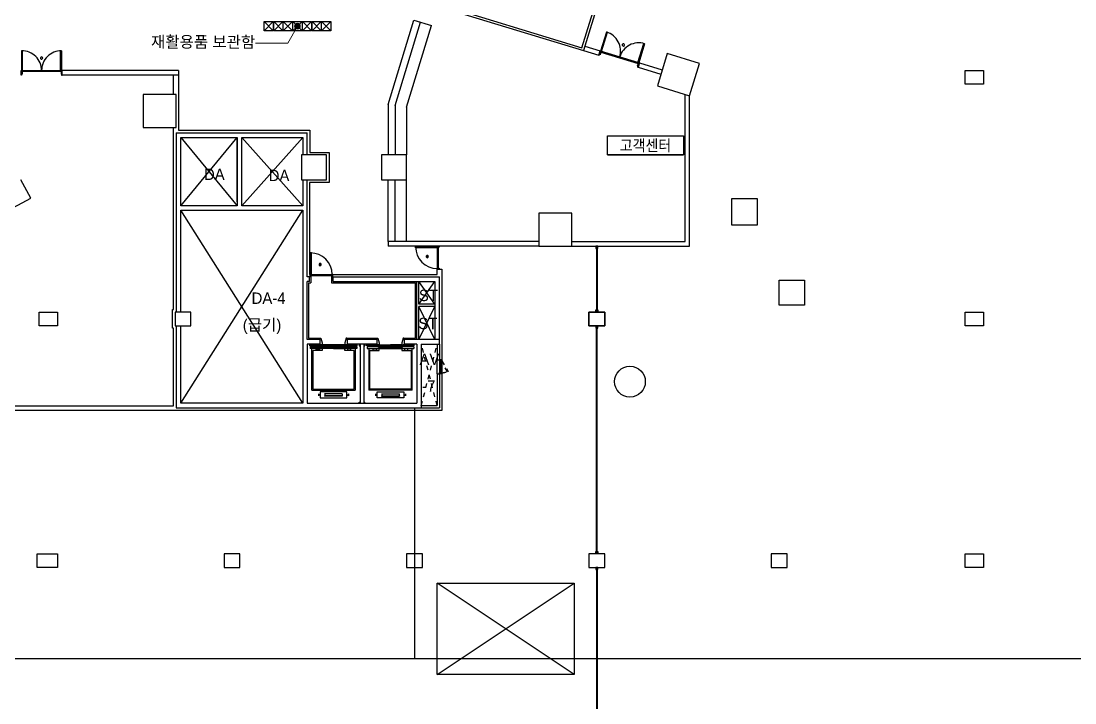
# Model space of a CAD drawing. Header units: millimetres. Extents: x -7718 to 421089, y 87466 to 341395.
# Drawn here: x 322653 to 368868, y 185759 to 215684 of the extents above; entities that cross this region are included whole.
import ezdxf
from ezdxf.enums import TextEntityAlignment as Align

# ---------------------------------------------------------------- set-up
doc = ezdxf.new("R2010")
doc.units = ezdxf.units.MM
doc.header["$LTSCALE"] = 200
doc.header["$MEASUREMENT"] = 0
doc.linetypes.add('HIDDEN', pattern=[2, 1, -1])
for name, color, linetype in [('e-plan', 9, 'CONTINUOUS'), ('e-room-box', 7, 'CONTINUOUS'), ('e-text', 6, 'CONTINUOUS')]:
    doc.layers.add(name, color=color, linetype=linetype)
doc.styles.add('kiahn', font='HY울릉도L.TTF')
doc.styles.add('돋움', font='Dotum.ttf')

msp = doc.modelspace()

# ---------------------------------------------------------------- hatches: boundary and pattern name
at = {"layer": 'e-plan', "lineweight": 0}
h = msp.add_hatch(color=256, dxfattribs=at)
edge = h.paths.add_edge_path()
edge.add_arc((334773, 215459), 125, 180, 540, ccw=False)
at = {"layer": 'e-plan'}
h = msp.add_hatch(color=256, dxfattribs=at)
h.dxf.hatch_style = 1
h.paths.add_polyline_path([(340441, 205302, 1), (340491, 205388, 1)])
h = msp.add_hatch(color=256, dxfattribs=at)
h.dxf.hatch_style = 1
h.paths.add_polyline_path([(335815, 205020, -1), (335728, 204970, -1)])

# ---------------------------------------------------------------- linework, layer by layer
for p, q in [((350279, 224072), (347317, 214385)), ((347249, 214510), (349237, 221013)), ((340143, 216578), (347317, 214385)), ((340746, 216498), (347249, 214510)), ((333713, 215659), (333313, 215259)), ((333313, 215659), (333713, 215259)), ((333313, 215259), (333313, 215659)), ((333313, 215659), (333713, 215659)), ((333713, 215659), (333713, 215259)), ((334133, 215659), (333733, 215259)), ((333733, 215659), (334133, 215259)), ((333733, 215259), (333733, 215659)), ((333733, 215659), (334133, 215659)), ((334133, 215659), (334133, 215259)), ((334553, 215659), (334153, 215259)), ((334153, 215659), (334553, 215259)), ((334153, 215259), (334153, 215659)), ((334153, 215659), (334553, 215659)), ((334553, 215659), (334553, 215259)), ((334973, 215659), (334573, 215259)), ((334573, 215659), (334973, 215259)), ((334573, 215259), (334573, 215659)), ((334573, 215659), (334973, 215659)), ((334973, 215659), (334973, 215259)), ((335393, 215659), (334993, 215259)), ((334993, 215659), (335393, 215259)), ((334993, 215259), (334993, 215659)), ((334993, 215659), (335393, 215659)), ((335393, 215659), (335393, 215259)), ((335813, 215659), (335413, 215259)), ((335413, 215659), (335813, 215259)), ((335413, 215259), (335413, 215659)), ((335413, 215659), (335813, 215659)), ((335813, 215659), (335813, 215259)), ((336233, 215659), (335833, 215259)), ((335833, 215659), (336233, 215259)), ((335833, 215259), (335833, 215659)), ((335833, 215659), (336233, 215659)), ((336233, 215659), (336233, 215259)), ((338753, 212029), (339880, 215717)), ((339053, 211984), (340167, 215630)), ((339553, 211909), (340645, 215484)), ((339880, 215717), (340645, 215484)), ((333713, 215259), (333313, 215259)), ((334133, 215259), (333733, 215259)), ((334553, 215259), (334153, 215259)), ((334973, 215259), (334573, 215259)), ((335393, 215259), (334993, 215259)), ((335813, 215259), (335413, 215259)), ((336233, 215259), (335833, 215259)), ((348324, 215201), (348069, 214364)), ((348107, 214353), (348363, 215189)), ((348363, 215189), (348324, 215201)), ((347375, 214576), (348045, 214372)), ((349704, 213864), (349960, 214701)), ((349998, 214689), (349742, 213853)), ((349960, 214701), (349998, 214689)), ((322678, 214384), (322678, 213509)), ((322718, 214384), (322678, 214384)), ((322718, 213509), (322718, 214384)), ((324388, 213509), (324388, 214384)), ((324388, 214384), (324428, 214384)), ((324428, 214384), (324428, 213509)), ((347317, 214385), (347986, 214180)), ((347317, 214385), (347986, 214180)), ((348045, 214372), (347986, 214180)), ((347986, 214180), (348045, 214372)), ((348010, 214173), (347986, 214180)), ((348022, 214211), (348010, 214173)), ((348041, 214205), (348022, 214211)), ((348076, 214320), (348041, 214205)), ((348045, 214372), (348069, 214364)), ((348069, 214364), (348057, 214326)), ((348057, 214326), (348076, 214320)), ((349742, 213853), (348069, 214364)), ((348069, 214364), (348107, 214353)), ((348076, 214320), (349711, 213820)), ((349711, 213820), (349676, 213705)), ((349676, 213705), (349695, 213700)), ((349695, 213700), (349684, 213661)), ((349684, 213661), (349708, 213654)), ((349742, 213853), (349704, 213864)), ((349766, 213845), (349708, 213654)), ((349766, 213845), (349708, 213654)), ((349708, 213654), (349766, 213845)), ((349708, 213654), (350711, 213347)), ((349730, 213814), (349711, 213820)), ((349742, 213853), (349730, 213814)), ((349766, 213845), (349742, 213853)), ((349766, 213845), (350769, 213539)), ((322653, 213309), (322653, 213509)), ((322653, 213509), (322678, 213509)), ((322678, 213309), (322653, 213309)), ((322678, 213509), (324428, 213509)), ((322678, 213509), (322678, 213469)), ((322678, 213509), (322718, 213509)), ((322678, 213469), (322698, 213469)), ((322698, 213349), (322678, 213349)), ((322678, 213349), (322678, 213309)), ((324408, 213469), (322698, 213469)), ((322698, 213469), (322698, 213349)), ((324428, 213509), (324388, 213509)), ((324428, 213469), (324408, 213469)), ((324408, 213469), (324408, 213349)), ((324408, 213349), (324428, 213349)), ((324453, 213509), (324428, 213509)), ((324428, 213509), (324428, 213469)), ((324428, 213349), (324428, 213309)), ((324428, 213309), (324453, 213309)), ((329553, 213509), (324453, 213509)), ((324453, 213309), (324453, 213509)), ((329553, 213309), (324453, 213309)), ((329343, 212459), (329343, 213309)), ((329553, 213509), (329553, 213309)), ((329553, 213309), (329553, 210889)), ((351771, 206009), (351771, 212469)), ((351971, 205809), (351971, 212408)), ((338753, 212029), (338753, 209809)), ((339053, 211984), (339053, 209809)), ((339553, 211909), (339553, 209809)), ((329343, 203019), (329343, 211009)), ((329453, 210779), (329453, 202909)), ((329453, 210779), (335203, 210779)), ((329553, 210889), (335313, 210889)), ((335203, 209809), (335203, 210779)), ((335313, 210889), (335313, 209919)), ((329653, 207744), (329653, 210579)), ((329653, 210579), (332128, 210579)), ((329653, 207579), (332128, 210579)), ((329653, 210579), (332128, 210579)), ((329653, 207579), (329653, 210579)), ((332128, 207744), (332128, 210579)), ((332128, 210579), (332128, 207579)), ((332328, 207744), (332328, 210579)), ((332328, 210579), (335003, 207579)), ((332328, 210579), (335003, 210579)), ((332328, 207579), (332328, 210579)), ((335003, 210579), (335003, 209809)), ((335313, 209919), (336163, 209919)), ((336163, 209919), (336163, 208599)), ((323079, 207909, 0), (322647, 208721, 0)), ((335003, 208709), (335003, 207579)), ((335203, 204459), (335203, 208709)), ((336163, 208599), (335303, 208599)), ((335303, 208599), (335303, 204559)), ((338753, 206009), (338753, 208709)), ((339053, 206009), (339053, 208709)), ((339553, 206009), (339553, 208709)), ((321905, 207285, 0), (323079, 207909, 0)), ((332128, 207579), (329653, 207579)), ((335003, 207579), (332328, 207579)), ((329653, 198909), (335003, 207379)), ((335003, 198909), (329653, 207379)), ((329653, 202909), (329653, 207379)), ((329653, 207379), (335003, 207379)), ((335003, 207379), (335003, 198909)), ((345353, 206009), (338753, 206009)), ((338753, 206009), (338753, 205809)), ((345353, 205809), (338753, 205809)), ((339953, 205734), (339953, 205774)), ((339953, 205774), (340903, 205774)), ((339973, 205734), (339953, 205734)), ((340883, 205734), (339973, 205734)), ((340903, 205734), (340883, 205734)), ((340903, 205774), (340903, 205799)), ((340903, 205799), (340983, 205799)), ((340903, 205774, 0), (340903, 204824, 0)), ((340903, 205774), (340903, 205734)), ((340943, 205774), (340903, 205774)), ((340943, 205754), (340943, 205774)), ((340943, 205754), (340943, 204844)), ((340983, 205754), (340943, 205754)), ((340983, 205799), (340983, 205754)), ((346803, 206009), (351771, 206009)), ((346803, 205809), (351971, 205809)), ((347888, 205809), (347853, 205809)), ((347853, 205809), (347853, 205709)), ((347853, 205709), (347888, 205709)), ((347918, 205809), (347888, 205809)), ((347888, 205709), (347888, 205759)), ((347888, 205759), (347918, 205759)), ((347893, 205759), (347893, 202959)), ((347913, 205759), (347913, 202959)), ((347953, 205809), (347918, 205809)), ((347918, 205759), (347918, 205709)), ((347918, 205709), (347953, 205709)), ((347953, 205709), (347953, 205809)), ((335383, 205509), (335343, 205509)), ((335343, 205509), (335343, 204559)), ((335383, 205489), (335383, 205509)), ((335383, 204579), (335383, 205489)), ((340903, 204799), (340903, 204824)), ((340903, 204824), (340943, 204824)), ((340903, 204559), (340903, 204799)), ((340903, 204799), (341103, 204799)), ((340983, 204799), (340903, 204799)), ((340943, 204824), (340943, 204844)), ((340943, 204844), (340983, 204844)), ((340983, 204844), (340983, 204799)), ((341103, 204799), (341103, 198599)), ((335303, 204459), (335203, 204459)), ((335303, 204559), (335318, 204559)), ((335303, 204259), (335303, 204459)), ((335343, 204559), (335318, 204559)), ((335318, 204559), (335318, 204479)), ((335318, 204479), (335363, 204479)), ((335343, 204559, 0), (336293, 204559, 0)), ((335343, 204559), (335383, 204559)), ((335343, 204519), (335343, 204559)), ((335363, 204519), (335343, 204519)), ((335363, 204519), (336273, 204519)), ((335363, 204479), (335363, 204519)), ((335363, 204479), (335363, 204199)), ((335383, 204559), (335383, 204579)), ((336293, 204519), (336273, 204519)), ((336273, 204519), (336273, 204479)), ((336273, 204479), (336273, 204199)), ((336273, 204479), (336318, 204479)), ((336318, 204559), (336293, 204559)), ((336293, 204559), (336293, 204519)), ((336318, 204559), (340903, 204559)), ((336318, 204479), (336318, 204559)), ((336333, 204459), (341003, 204459)), ((336333, 204259), (336333, 204459)), ((341003, 201509), (341003, 204459)), ((335203, 201709), (335203, 204259)), ((335303, 204259), (335203, 204259)), ((335263, 204199), (335363, 204199)), ((335263, 204199), (335263, 201769)), ((336273, 204199), (339943, 204199)), ((336333, 204259), (340803, 204259)), ((339943, 201769), (339943, 204199)), ((340003, 201709), (340003, 204259)), ((340103, 203259), (340103, 204259)), ((340103, 203259), (340803, 204259)), ((340803, 203259), (340103, 204259)), ((340803, 204259), (340803, 201709)), ((329293, 202199), (329293, 203019)), ((329293, 203019), (329343, 203019)), ((340803, 203259), (340103, 203259)), ((340803, 201709), (340103, 203159)), ((340103, 201709), (340103, 203159)), ((340803, 203159), (340103, 203159)), ((340103, 201709), (340803, 203159)), ((347553, 202909), (348253, 202909)), ((347553, 202309), (347553, 202909)), ((347853, 202909), (347853, 203009)), ((347853, 203009), (347888, 203009)), ((347888, 202909), (347853, 202909)), ((347888, 203009), (347888, 202959)), ((347888, 202959), (347918, 202959)), ((347918, 202909), (347888, 202909)), ((347918, 202959), (347918, 203009)), ((347918, 203009), (347953, 203009)), ((347953, 202909), (347918, 202909)), ((347953, 203009), (347953, 202909)), ((348253, 202909), (348253, 202309)), ((329343, 202199), (329293, 202199)), ((329343, 198799), (329343, 202199)), ((329453, 202309), (329453, 198709)), ((329653, 198909), (329653, 202309)), ((348253, 202309), (347553, 202309)), ((347888, 202309), (347853, 202309)), ((347853, 202309), (347853, 202209)), ((347853, 202209), (347888, 202209)), ((347918, 202309), (347888, 202309)), ((347888, 202209), (347888, 202259)), ((347888, 202259), (347918, 202259)), ((347893, 192359), (347893, 202259)), ((347913, 192359), (347913, 202259)), ((347953, 202309), (347918, 202309)), ((347918, 202259), (347918, 202209)), ((347918, 202209), (347953, 202209)), ((347953, 202209), (347953, 202309)), ((335753, 201709), (335203, 201709)), ((335203, 201509), (335203, 198909)), ((335753, 201509), (335203, 201509)), ((335263, 201769), (335753, 201769)), ((335753, 201769), (335753, 201744)), ((335753, 201744), (335773, 201744)), ((335753, 201709), (335753, 201509)), ((335773, 201744), (335773, 201769)), ((335773, 201769), (335803, 201769)), ((335803, 201769), (335853, 201559)), ((335853, 201559), (335853, 201479)), ((336903, 201769), (336853, 201559)), ((336853, 201559), (336853, 201479)), ((336933, 201769), (336903, 201769)), ((336933, 201744), (336933, 201769)), ((336953, 201744), (336933, 201744)), ((336953, 201769), (336953, 201744)), ((336953, 201769), (338253, 201769)), ((338253, 201709), (336953, 201709)), ((336953, 201709), (336953, 201509)), ((338253, 201509), (336953, 201509)), ((337478, 201509), (337478, 201434)), ((337528, 201509), (337528, 198909)), ((337678, 201509), (337678, 198909)), ((337728, 201509), (337728, 201434)), ((338253, 201769), (338253, 201744)), ((338253, 201744), (338273, 201744)), ((338253, 201709), (338253, 201509)), ((338273, 201744), (338273, 201769)), ((338273, 201769), (338303, 201769)), ((338303, 201769), (338353, 201559)), ((338353, 201559), (338353, 201479)), ((339403, 201769), (339353, 201559)), ((339353, 201559), (339353, 201479)), ((339433, 201769), (339403, 201769)), ((339433, 201744), (339433, 201769)), ((339453, 201744), (339433, 201744)), ((339453, 201769), (339943, 201769)), ((339453, 201769), (339453, 201744)), ((341003, 201709), (339453, 201709)), ((339453, 201709), (339453, 201509)), ((340003, 201509), (339453, 201509)), ((340003, 201509), (340003, 198909)), ((340203, 201509), (340203, 198709)), ((340203, 201509), (341003, 201509)), ((340903, 201509), (340903, 200809)), ((341003, 201509), (341003, 200809)), ((337393, 201479), (335313, 201479)), ((335313, 201424), (335313, 201479)), ((335313, 201424), (337393, 201424)), ((335328, 201394), (337378, 201394)), ((335328, 201394), (335328, 201312)), ((337378, 201312), (335328, 201312)), ((335403, 199488), (335403, 201312)), ((335548, 201232), (335453, 201232)), ((335453, 201232), (335453, 199532)), ((335853, 201232), (335548, 201232)), ((335590, 201232), (335590, 201299)), ((335590, 201299), (335740, 201299)), ((335740, 201299), (335740, 201232)), ((335773, 201499), (335753, 201499)), ((335753, 201499), (335753, 201479)), ((335773, 201479), (335773, 201499)), ((335853, 201479), (335773, 201479)), ((335833, 201469), (336352, 201469)), ((335833, 201437), (335833, 201469)), ((336352, 201437), (335833, 201437)), ((335833, 201349), (336352, 201349)), ((335833, 201317), (335833, 201349)), ((336352, 201317), (335833, 201317)), ((335853, 201312), (335853, 201232)), ((336352, 201469), (336352, 201437)), ((336352, 201349), (336352, 201317)), ((336873, 201469), (336354, 201469)), ((336354, 201469), (336354, 201437)), ((336354, 201437), (336873, 201437)), ((336873, 201349), (336354, 201349)), ((336354, 201349), (336354, 201317)), ((336354, 201317), (336873, 201317)), ((336853, 201479), (336933, 201479)), ((336853, 201232), (336853, 201312)), ((337211, 201232), (336853, 201232)), ((336873, 201437), (336873, 201469)), ((336873, 201317), (336873, 201349)), ((336933, 201479), (336933, 201499)), ((336933, 201499), (336953, 201499)), ((336953, 201499), (336953, 201479)), ((337115, 201299), (336965, 201299)), ((336965, 201299), (336965, 201232)), ((337115, 201232), (337115, 201299)), ((337253, 201232), (337211, 201232)), ((337253, 199532), (337253, 201232)), ((337303, 201312), (337303, 199488)), ((337378, 201394), (337378, 201312)), ((337393, 201424), (337393, 201479)), ((337478, 201434), (337528, 201434)), ((337678, 201434), (337728, 201434)), ((337813, 201479), (339893, 201479)), ((337813, 201424), (337813, 201479)), ((339893, 201424), (337813, 201424)), ((339878, 201394), (337828, 201394)), ((337828, 201394), (337828, 201312)), ((337828, 201312), (339878, 201312)), ((337903, 201312), (337903, 199488)), ((337953, 199532), (337953, 201232)), ((337953, 201232), (337995, 201232)), ((337995, 201232), (338353, 201232)), ((338090, 201232), (338090, 201299)), ((338090, 201299), (338240, 201299)), ((338240, 201299), (338240, 201232)), ((338273, 201499), (338253, 201499)), ((338253, 201499), (338253, 201479)), ((338273, 201479), (338273, 201499)), ((338353, 201479), (338273, 201479)), ((338333, 201469), (338852, 201469)), ((338333, 201437), (338333, 201469)), ((338852, 201437), (338333, 201437)), ((338333, 201349), (338852, 201349)), ((338333, 201317), (338333, 201349)), ((338852, 201317), (338333, 201317)), ((338353, 201232), (338353, 201312)), ((338852, 201469), (338852, 201437)), ((338852, 201349), (338852, 201317)), ((339373, 201469), (338854, 201469)), ((338854, 201469), (338854, 201437)), ((338854, 201437), (339373, 201437)), ((339373, 201349), (338854, 201349)), ((338854, 201349), (338854, 201317)), ((338854, 201317), (339373, 201317)), ((339353, 201479), (339433, 201479)), ((339353, 201312), (339353, 201232)), ((339353, 201232), (339658, 201232)), ((339373, 201437), (339373, 201469)), ((339373, 201317), (339373, 201349)), ((339433, 201479), (339433, 201499)), ((339433, 201499), (339453, 201499)), ((339453, 201499), (339453, 201479)), ((339615, 201299), (339465, 201299)), ((339465, 201299), (339465, 201232)), ((339615, 201232), (339615, 201299)), ((339658, 201232), (339753, 201232)), ((339753, 201232), (339753, 199532)), ((339803, 199488), (339803, 201312)), ((339878, 201394), (339878, 201312)), ((339893, 201424), (339893, 201479)), ((340903, 200209), (340903, 200809)), ((340903, 200809), (341003, 200809)), ((341103, 200809), (341003, 200809)), ((341003, 200809), (341003, 200774)), ((341003, 200774), (341003, 200759)), ((341003, 200759), (341003, 200259)), ((341003, 200759), (341053, 200759)), ((341053, 200759), (341053, 200774)), ((341053, 200774), (341103, 200774)), ((341053, 200759), (341053, 200259)), ((341103, 200774), (341103, 200809)), ((341103, 200774), (341103, 200244)), ((340903, 200209), (340903, 198809)), ((340903, 200209), (341003, 200209)), ((341003, 200244), (341003, 200259)), ((341003, 200259), (341053, 200259)), ((341003, 200209), (341003, 200244)), ((341003, 200209), (341003, 198709)), ((341103, 200209), (341003, 200209)), ((341053, 200259), (341053, 200244)), ((341053, 200244), (341103, 200244)), ((341103, 200244), (341103, 200209)), ((335403, 199488), (337303, 199488)), ((335453, 199532), (337253, 199532)), ((335691, 199322), (335691, 199233)), ((335696, 199322), (335691, 199322)), ((335696, 199233), (335691, 199233)), ((335699, 199320), (335701, 199286)), ((335701, 199270), (335699, 199235)), ((335701, 199286), (335705, 199282)), ((335701, 199270), (335705, 199273)), ((335717, 199282), (335705, 199282)), ((335717, 199273), (335705, 199273)), ((335721, 199286), (335717, 199282)), ((335721, 199270), (335717, 199273)), ((335752, 199286), (335721, 199286)), ((335752, 199270), (335721, 199270)), ((335753, 199285), (335752, 199286)), ((335753, 199271), (335752, 199270)), ((335753, 199285), (335753, 199271)), ((336943, 199408), (335763, 199408)), ((335763, 199408), (335763, 199148)), ((336741, 199328), (335965, 199328)), ((335965, 199328), (335965, 199320)), ((336741, 199320), (335965, 199320)), ((336741, 199236), (335965, 199236)), ((335965, 199236), (335965, 199228)), ((336741, 199228), (335965, 199228)), ((335973, 199320), (335973, 199236)), ((336733, 199320), (336733, 199236)), ((336741, 199328), (336741, 199320)), ((336741, 199236), (336741, 199228)), ((336943, 199148), (336943, 199408)), ((336953, 199285), (336954, 199286)), ((336953, 199285), (336953, 199271)), ((336953, 199271), (336954, 199270)), ((336954, 199286), (336985, 199286)), ((336954, 199270), (336985, 199270)), ((336985, 199286), (336988, 199282)), ((336985, 199270), (336988, 199273)), ((336988, 199282), (337001, 199282)), ((336988, 199273), (337001, 199273)), ((337004, 199286), (337001, 199282)), ((337004, 199270), (337001, 199273)), ((337006, 199320), (337004, 199286)), ((337004, 199270), (337006, 199235)), ((337009, 199322), (337015, 199322)), ((337009, 199233), (337015, 199233)), ((337015, 199322), (337015, 199233)), ((339803, 199488), (337903, 199488)), ((339753, 199532), (337953, 199532)), ((338191, 199322), (338191, 199233)), ((338196, 199322), (338191, 199322)), ((338196, 199233), (338191, 199233)), ((338199, 199320), (338201, 199286)), ((338201, 199270), (338199, 199235)), ((338201, 199286), (338205, 199282)), ((338201, 199270), (338205, 199273)), ((338217, 199282), (338205, 199282)), ((338217, 199273), (338205, 199273)), ((338221, 199286), (338217, 199282)), ((338221, 199270), (338217, 199273)), ((338252, 199286), (338221, 199286)), ((338252, 199270), (338221, 199270)), ((338253, 199285), (338252, 199286)), ((338253, 199271), (338252, 199270)), ((338253, 199285), (338253, 199271)), ((338263, 199408), (339443, 199408)), ((338263, 199148), (338263, 199408)), ((338465, 199328), (339241, 199328)), ((338465, 199328), (338465, 199320)), ((338465, 199320), (339241, 199320)), ((338465, 199236), (339241, 199236)), ((338465, 199236), (338465, 199228)), ((338465, 199228), (339241, 199228)), ((338473, 199320), (338473, 199236)), ((339233, 199320), (339233, 199236)), ((339241, 199328), (339241, 199320)), ((339241, 199236), (339241, 199228)), ((339443, 199408), (339443, 199148)), ((339453, 199285), (339454, 199286)), ((339453, 199285), (339453, 199271)), ((339453, 199271), (339454, 199270)), ((339454, 199286), (339485, 199286)), ((339454, 199270), (339485, 199270)), ((339485, 199286), (339488, 199282)), ((339485, 199270), (339488, 199273)), ((339488, 199282), (339501, 199282)), ((339488, 199273), (339501, 199273)), ((339504, 199286), (339501, 199282)), ((339504, 199270), (339501, 199273)), ((339506, 199320), (339504, 199286)), ((339504, 199270), (339506, 199235)), ((339509, 199322), (339515, 199322)), ((339509, 199233), (339515, 199233)), ((339515, 199322), (339515, 199233)), ((303053, 198799), (329343, 198799)), ((335003, 198909), (329653, 198909)), ((335003, 198909), (329653, 198909)), ((335203, 198909), (340003, 198909)), ((335763, 199148), (336943, 199148)), ((337478, 198909), (337478, 198964)), ((337478, 198964), (337528, 198964)), ((337678, 198964), (337728, 198964)), ((337728, 198909), (337728, 198964)), ((339443, 199148), (338263, 199148)), ((340203, 198809), (340903, 198809)), ((341103, 198599), (303053, 198599)), ((329453, 198709), (340203, 198709)), ((339903, 198709), (339903, 187709)), ((340203, 198709), (341003, 198709)), ((347853, 192309), (347853, 192409)), ((347853, 192409), (347888, 192409)), ((347888, 192309), (347853, 192309)), ((347888, 192409), (347888, 192359)), ((347888, 192359), (347918, 192359)), ((347918, 192309), (347888, 192309)), ((347918, 192359), (347918, 192409)), ((347918, 192409), (347953, 192409)), ((347953, 192309), (347918, 192309)), ((347953, 192409), (347953, 192309)), ((347888, 191709), (347853, 191709)), ((347853, 191709), (347853, 191609)), ((347853, 191609), (347888, 191609)), ((347918, 191709), (347888, 191709)), ((347888, 191609), (347888, 191659)), ((347888, 191659), (347918, 191659)), ((347893, 191659), (347893, 181759)), ((347913, 191659), (347913, 181759)), ((347953, 191709), (347918, 191709)), ((347918, 191659), (347918, 191609)), ((347918, 191609), (347953, 191609)), ((347953, 191609), (347953, 191709)), ((275553, 187709), (380053, 187709))]:
    msp.add_line(p, q, dxfattribs=at)
at = {"layer": 'e-plan', "lineweight": 0}
for p, q in [((334773, 215459), (334348, 214709)), ((334348, 214709), (332940, 214709))]:
    msp.add_line(p, q, dxfattribs=at)
at = {"layer": 'e-plan', "ltscale": 0.5}
for p, q in [((350988, 214256), (350556, 212841)), ((352404, 213823), (350988, 214256)), ((351971, 212408), (352404, 213823)), ((364053, 213509), (364853, 213509)), ((364053, 212909), (364053, 213509)), ((364853, 213509), (364853, 212909)), ((350556, 212841), (351971, 212408)), ((364853, 212909), (364053, 212909)), ((329453, 212459), (328003, 212459)), ((328003, 212459), (328003, 211009)), ((329453, 211009), (329453, 212459)), ((328003, 211009), (329453, 211009)), ((336053, 209809), (334953, 209809)), ((334953, 209809), (334953, 208709)), ((336053, 208709), (336053, 209809)), ((339553, 209809), (338453, 209809)), ((338453, 209809), (338453, 208709)), ((339553, 208709), (339553, 209809)), ((334953, 208709), (336053, 208709)), ((338453, 208709), (339553, 208709)), ((353803, 207884), (353803, 206734)), ((354953, 207884), (353803, 207884)), ((354953, 206734), (354953, 207884)), ((346803, 207259), (345353, 207259)), ((345353, 207259), (345353, 205809)), ((346803, 205809), (346803, 207259)), ((353803, 206734), (354953, 206734)), ((345353, 205809), (346803, 205809)), ((355903, 204309), (357003, 204309)), ((355903, 203209), (355903, 204309)), ((357003, 204309), (357003, 203209)), ((323453, 202909), (324253, 202909)), ((323453, 202309), (323453, 202909)), ((324253, 202909), (324253, 202309)), ((330103, 202909), (329403, 202909)), ((329403, 202909), (329403, 202309)), ((330103, 202309), (330103, 202909)), ((348253, 202909), (347553, 202909)), ((347553, 202909), (347553, 202309)), ((348253, 202309), (348253, 202909)), ((357003, 203209), (355903, 203209)), ((364053, 202909), (364853, 202909)), ((364053, 202309), (364053, 202909)), ((364853, 202909), (364853, 202309)), ((324253, 202309), (323453, 202309)), ((329403, 202309), (330103, 202309)), ((347553, 202309), (348253, 202309)), ((364853, 202309), (364053, 202309)), ((323353, 192309), (324253, 192309)), ((323353, 191709), (323353, 192309)), ((324253, 192309), (324253, 191709)), ((332253, 192309), (331553, 192309)), ((331553, 192309), (331553, 191709)), ((332253, 191709), (332253, 192309)), ((340253, 192309), (339553, 192309)), ((339553, 192309), (339553, 191709)), ((340253, 191709), (340253, 192309)), ((348253, 192309), (347553, 192309)), ((347553, 192309), (347553, 191709)), ((348253, 191709), (348253, 192309)), ((356253, 192309), (355553, 192309)), ((355553, 192309), (355553, 191709)), ((356253, 191709), (356253, 192309)), ((364053, 192309), (364853, 192309)), ((364053, 191709), (364053, 192309)), ((364853, 192309), (364853, 191709)), ((324253, 191709), (323353, 191709)), ((331553, 191709), (332253, 191709)), ((339553, 191709), (340253, 191709)), ((347553, 191709), (348253, 191709)), ((355553, 191709), (356253, 191709)), ((364853, 191709), (364053, 191709))]:
    msp.add_line(p, q, dxfattribs=at)
at = {"layer": 'e-plan', "linetype": 'Continuous'}
for p, q in [((329653, 210579), (332128, 207579)), ((332328, 207579), (335003, 210579))]:
    msp.add_line(p, q, dxfattribs=at)
at = {"layer": 'e-plan', "linetype": 'HIDDEN'}
for p, q in [((340203, 198809), (340903, 201509)), ((340903, 198809), (340203, 201509)), ((341065, 200759), (341103, 200774)), ((341350, 200292), (341065, 200759)), ((341103, 200774), (341388, 200305)), ((341388, 200305), (341350, 200292))]:
    msp.add_line(p, q, dxfattribs=at)
at = {"layer": 'e-plan', "ltscale": 0.7}
for p, q in [((340903, 187009), (346903, 191009)), ((346903, 187009), (340903, 191009)), ((340903, 191009), (346903, 191009)), ((340903, 187009), (340903, 191009)), ((346903, 191009), (346903, 187009)), ((346903, 187009), (340903, 187009))]:
    msp.add_line(p, q, dxfattribs=at)
at = {"layer": 'e-plan', "lineweight": 0}
msp.add_circle((334773, 215459), 125, dxfattribs=at)
at = {"layer": 'e-plan', "ltscale": 0.5}
msp.add_circle((349353, 199859), 675, dxfattribs=at)
at = {"layer": 'e-plan'}
for centre, radius, start, end in [((348069, 214364), 875, 343, 73.0001), ((349742, 213853), 875, 73.0001, 163.0002), ((349066, 214634), 50, 13.0001, 193.0001), ((349066, 214634), 50, 193.0001, 13.0001), ((322678, 213509), 875, 359.9999, 90.0001), ((323553, 214059), 50, 150, 330), ((323553, 214059), 50, 330, 150), ((324428, 213509), 875, 90, 180.0002), ((340903, 205774), 950, 180, 270), ((335343, 204559), 950, 0, 90), ((340466, 205345, 0), 50, 60, 240), ((340466, 205345, 0), 50, 240, 60), ((335771, 204995, 0), 50, 30, 210), ((335771, 204995, 0), 50, 210, 30), ((335696, 199320), 2.5, 3.4093, 90), ((335696, 199236), 2.5, 270, 356.5907), ((337009, 199320), 2.5, 90, 176.5907), ((337009, 199236), 2.5, 183.4093, 270), ((338196, 199320), 2.5, 3.4093, 90), ((338196, 199236), 2.5, 270, 356.5907), ((339509, 199320), 2.5, 90, 176.5907), ((339509, 199236), 2.5, 183.4093, 270)]:
    msp.add_arc(centre, radius, start, end, dxfattribs=at)
at = {"layer": 'e-plan', "linetype": 'HIDDEN'}
msp.add_arc((340845, 202223), 1996, 277.4052, 284.6584, dxfattribs=at)
at = {"layer": 'e-room-box'}
for p, q in [((348369, 210642), (351703, 210642)), ((348369, 209809), (348369, 210642)), ((351703, 210642), (351703, 209809)), ((348369, 209809), (351703, 209809)), ((351703, 209809), (348369, 209809))]:
    msp.add_line(p, q, dxfattribs=at)

# ---------------------------------------------------------------- texts
at = {"layer": 'e-plan', "lineweight": 0, "style": 'kiahn'}
msp.add_text('재활용품 보관함', height=500, rotation=359.8126, dxfattribs=at).set_placement((332924, 214513), align=Align.RIGHT)
at = {"layer": 'e-plan', "style": 'kiahn'}
for s, p in [('DA', (331581, 208707)), ('DA', (334419, 208658)), ('ST', (340934, 203393)), ('DA-4', (334252, 203272)), ('(급기)', (334065, 202103)), ('ST', (340909, 202162))]:
    msp.add_text(s, height=500, dxfattribs=at).set_placement(p, align=Align.RIGHT)
for s, p in [('AV', (340560, 200840)), ('-7', (340533, 199669))]:
    msp.add_text(s, height=500, dxfattribs=at).set_placement(p, align=Align.MIDDLE_CENTER)
at = {"layer": 'e-text', "style": '돋움', "width": 0.9}
msp.add_text('고객센터', height=500, dxfattribs=at).set_placement((350036, 210225), align=Align.MIDDLE_CENTER)

doc.saveas('drawing.dxf')
